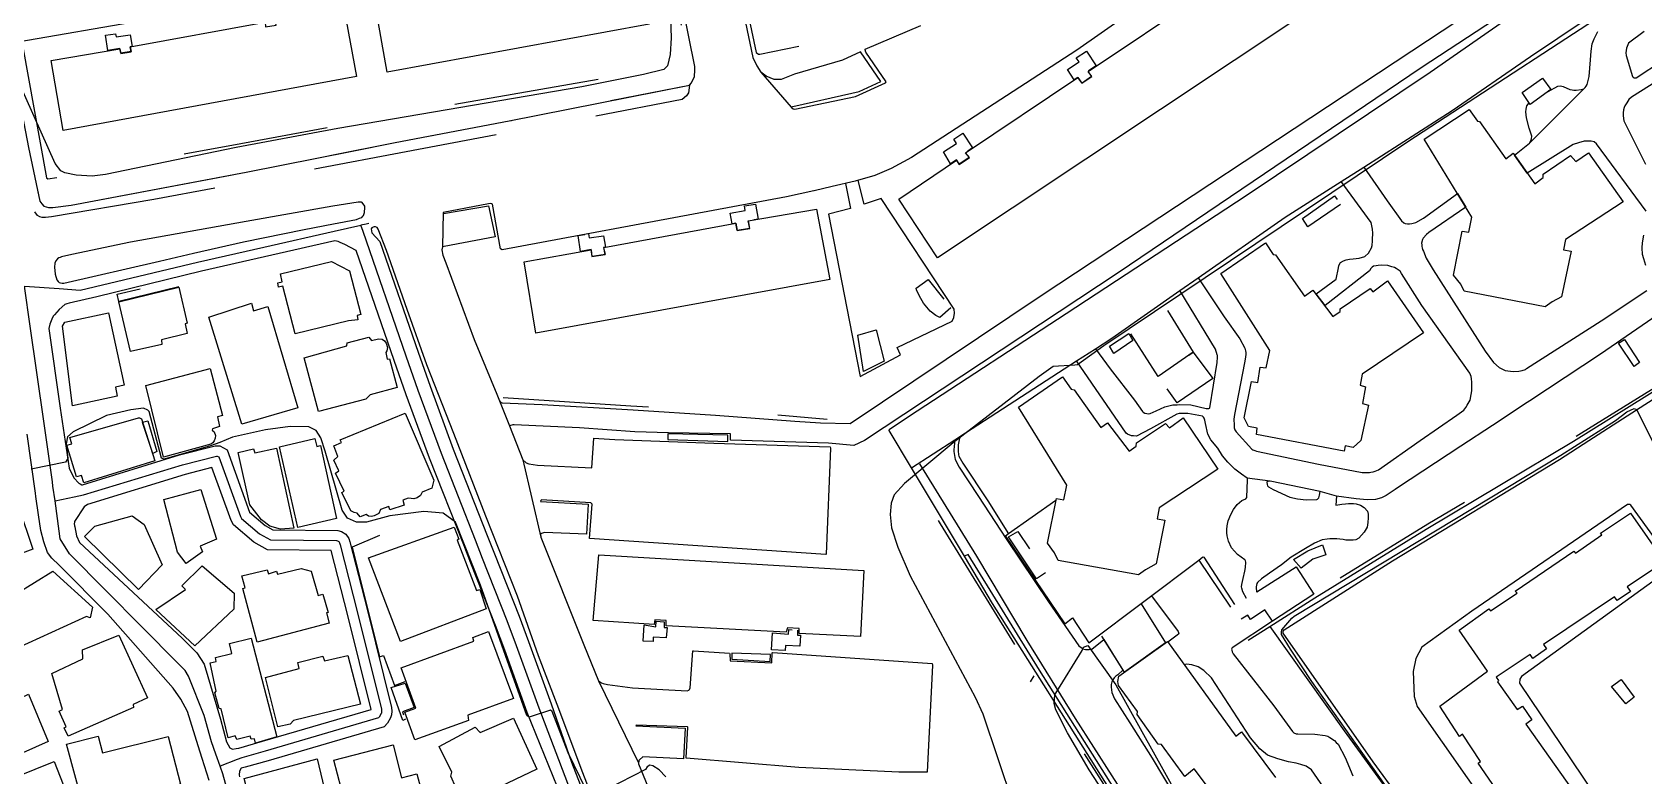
# Model space of a CAD drawing. Header units: millimetres. Extents: x 198785 to 203305, y 542885 to 545889.
# Drawn here: x 201255.7 to 201573.7, y 544065 to 544211.6 of the extents above; entities that cross this region are included whole.
import ezdxf

# ---------------------------------------------------------------- set-up
doc = ezdxf.new("R2010")
doc.units = ezdxf.units.MM
for name, pattern in [('FENCE_25K', [54.3, 28.7, -9.2, -16.4]), ('HIDDEN_BULD_25K', [28.8, 18.4, -10.4]), ('HIDDEN_IN_25K', [56.5, 36.5, -20])]:
    doc.linetypes.add(name, pattern=pattern)
for name, color, linetype in [('A0013114', 253, 'Continuous'), ('A0013117', 253, 'Continuous'), ('A0013118', 253, 'Continuous'), ('A0023217', 253, 'Continuous'), ('A0033324', 253, 'Continuous'), ('B0014111', 253, 'Continuous'), ('B0014113', 253, 'Continuous'), ('B0014115', 253, 'Continuous'), ('B0014116', 253, 'Continuous'), ('B0024120', 253, 'Continuous'), ('C0076117', 253, 'Continuous'), ('F0017111', 253, 'Continuous'), ('F0047224', 253, 'Continuous')]:
    doc.layers.add(name, color=color, linetype=linetype)

msp = doc.modelspace()

# ---------------------------------------------------------------- linework, layer by layer
at = {"layer": 'A0013114'}
msp.add_lwpolyline([(201260.22, 544166.08), (201260.11, 544165.31), (201260.28, 544163.9), (201260.62, 544162.82), (201260.87, 544162.51), (201261.07, 544162.3), (201261.34, 544162.2)], dxfattribs=at)
at = {"layer": 'A0013117'}
for points in [[(201261.34, 544162.2), (201261.68, 544162.12), (201261.96, 544162.12), (201280.86, 544166.47), (201287.57, 544168.08), (201297.46, 544170.29), (201309.4, 544172.73), (201315.21, 544173.84), (201319.74, 544174.71), (201320.35, 544174.94), (201320.76, 544175.11)], [(201323.02, 544173.19), (201322.78, 544173.06), (201322.65, 544172.88), (201322.74, 544172.05), (201324.36, 544170.36), (201331.9, 544148.55), (201334.24, 544141.83), (201338.82, 544129.45), (201345.53, 544112.39), (201346.93, 544108.8), (201351.81, 544096.49), (201353.66, 544091.5), (201358.14, 544079.2), (201362.14, 544067.71), (201369.47, 544048.95), (201369.68, 544048.44)], [(201315.46, 544170.48), (201289.17, 544164.54), (201268.49, 544159.43), (201263.01, 544158.21), (201262.55, 544158.07), (201262.2, 544157.94), (201261.09, 544156.98), (201260.11, 544155.89), (201259.87, 544155.65), (201259.61, 544155.04), (201259.24, 544154.06), (201259.02, 544153.23), (201261.25, 544137.51), (201263.03, 544125.7), (201263.95, 544123.76), (201264.92, 544122.72), (201265.18, 544122.58), (201265.55, 544122.42), (201265.69, 544122.4), (201284.83, 544128.28), (201291.85, 544130.07), (201292.77, 544130.07), (201294.19, 544129.28), (201298.64, 544117.02), (201301.73, 544114.38), (201303.25, 544113.55), (201316.05, 544113.41), (201316.77, 544113.2), (201317.62, 544112.67), (201318.21, 544111.84), (201318.43, 544111.14), (201321.89, 544097.64), (201326.63, 544078.46), (201326.68, 544077.78), (201326.63, 544077.03), (201326.46, 544076.48), (201325.84, 544075.39), (201325.18, 544074.68), (201302.28, 544067.98), (201297.76, 544066.7), (201296.94, 544066.51), (201296.64, 544065.92), (201296.6, 544065.22), (201296.64, 544064.85)], [(201359.4, 544062.76), (201353.42, 544077.53), (201348.97, 544089.78), (201347.14, 544094.69), (201342.28, 544106.97), (201340.88, 544110.56), (201334.14, 544127.67), (201329.54, 544140.14), (201327.18, 544146.91), (201319.68, 544168.59), (201317.46, 544169.75), (201316.52, 544170.18), (201316.11, 544170.34), (201315.79, 544170.45), (201315.46, 544170.48)], [(201290.63, 544064.09), (201289.26, 544068.43), (201288.48, 544070.91), (201286.38, 544077.67), (201285.08, 544080.12), (201283.58, 544082.33), (201270.66, 544096.91), (201261.09, 544106.54), (201259.61, 544107.92), (201258.73, 544109.03), (201258.04, 544111.17), (201257.44, 544113.39), (201256.99, 544116.45), (201256.45, 544120.1), (201256.36, 544120.74), (201254.74, 544132.38)], [(201291.21, 544125.78), (201285.91, 544124.43), (201266.64, 544118.51), (201265.99, 544118.04), (201264.11, 544115.13), (201264.07, 544114.93), (201264.05, 544114.76), (201264.07, 544114.34), (201264.15, 544114.08), (201264.48, 544112.33), (201265.05, 544111.03), (201285.32, 544092.13), (201288.25, 544089.25), (201289.64, 544087.06), (201292.92, 544076.18), (201294.07, 544071.72), (201294.75, 544070.51), (201295.23, 544070.27), (201295.97, 544070.4), (201296.49, 544070.5), (201301.18, 544071.83), (201322.6, 544078.09), (201318.01, 544096.66), (201314.74, 544109.42), (201302.2, 544109.56), (201299.44, 544111.07), (201295.43, 544114.5), (201294.98, 544115.38), (201291.21, 544125.78)]]:
    msp.add_lwpolyline(points, dxfattribs=at)
at = {"layer": 'A0013118'}
for points in [[(201347.96, 544138.93), (201348.13, 544138.69), (201348.46, 544138.56), (201356.34, 544138.23), (201374.33, 544137.16), (201390.59, 544136.11), (201406.2, 544134.97), (201411.27, 544134.61), (201417.12, 544134.48), (201455.04, 544159.83), (201527.98, 544207.97), (201594.62, 544251.9)], [(201596.84, 544248.49), (201529.79, 544204.59), (201470.05, 544164.18), (201419.98, 544131.13), (201417.85, 544130.12), (201412.84, 544130.6), (201393.51, 544131.19), (201393.53, 544132.42), (201381.29, 544132.64), (201374.66, 544132.82), (201363.75, 544133.6), (201350.82, 544134.24), (201350.55, 544134.24), (201349.95, 544134.01)], [(201377.08, 544240.33), (201367.74, 544238.85), (201367.57, 544238.81), (201369.12, 544229.76), (201368.96, 544229.44), (201301.68, 544218.11), (201252.89, 544209.65), (201252.43, 544209.51), (201251.67, 544209.05), (201251.39, 544208.64), (201251.44, 544207.37)], [(201245.69, 544225.24), (201251.44, 544207.37), (201255.02, 544188.9), (201257.22, 544178.33), (201257.63, 544177.76), (201258, 544177.36), (201258.95, 544177.09), (201259.83, 544177.07), (201263.4, 544177.55), (201297.98, 544184.02), (201318.87, 544188.17), (201327.38, 544189.87), (201333.93, 544191.12), (201349.88, 544194.16), (201385.44, 544201.21), (201385.86, 544201.67), (201386.46, 544202.87), (201386.52, 544204.17), (201386.48, 544204.88), (201380.63, 544233.82)], [(201393.07, 544229.9), (201397.95, 544206.62), (201398.71, 544205.02), (201399.52, 544203.73), (201405.48, 544196.88), (201405.66, 544196.74), (201405.91, 544196.53), (201406.26, 544196.48), (201418.19, 544198.98), (201424.12, 544201.64), (201424.28, 544201.84), (201420.24, 544207.7), (201420.11, 544208.12), (201420.11, 544208.3), (201431.09, 544212.92)], [(201487.83, 544226.27), (201461.87, 544208.1), (201429.24, 544186.93), (201425.24, 544184.74), (201422.01, 544183.4), (201418.11, 544182.25), (201413.61, 544181.18), (201410.04, 544180.36), (201409.99, 544180.35), (201404.58, 544179.19), (201390.11, 544176.49), (201348.45, 544168.74), (201348.16, 544168.93), (201346.55, 544177.72), (201346.42, 544177.79), (201346.11, 544177.83), (201345.79, 544177.81), (201336.8, 544176.09), (201336.67, 544169.34), (201336.58, 544168.71), (201336.77, 544167.64), (201337.34, 544166.14), (201342.92, 544151.02), (201347.4, 544140.26), (201347.96, 544138.93), (201349.95, 544134.01), (201352.54, 544127.35), (201356.1, 544112.06), (201364.57, 544090.82), (201367.48, 544083.77), (201375.39, 544067.58), (201375.41, 544067.37), (201382.72, 544049.48)], [(201574.19, 544176.32), (201564.44, 544189.59), (201563.93, 544190), (201563.35, 544190.13), (201561.97, 544190.13), (201560.86, 544189.82), (201559.79, 544189.52), (201550.72, 544183.86), (201548.23, 544187.38), (201551.19, 544189.78), (201561.89, 544200.47), (201562.21, 544200.71), (201562.39, 544200.98), (201562.61, 544201.33), (201562.97, 544202.9), (201563.24, 544206.15), (201563.39, 544207.89), (201563.54, 544209.35), (201563.93, 544210.32), (201564.7, 544211.76)], [(201573.84, 544211.8), (201570.74, 544209.46), (201570.44, 544208.83), (201570.31, 544208.5), (201570.18, 544207.57), (201570.26, 544207.04), (201571.53, 544202.92), (201571.66, 544202.77), (201571.86, 544202.63), (201572.03, 544202.61), (201572.27, 544202.64), (201577.44, 544206.04)], [(201405.48, 544196.88), (201405.83, 544196.96), (201417.47, 544199.58), (201418.91, 544199.96), (201423.23, 544201.93), (201419.21, 544207.75), (201415.61, 544206.13), (201406.18, 544203.37), (201403.56, 544202.3), (201402.15, 544202.32), (201400.58, 544202.97), (201399.52, 544203.73)], [(201578.95, 544203.63), (201571.35, 544198.81), (201570.81, 544198.36), (201570.39, 544197.73), (201570, 544197.09), (201569.87, 544196.76), (201569.76, 544196.35), (201569.68, 544195.74), (201569.7, 544195.17), (201569.8, 544194.15), (201569.92, 544193.9), (201574.08, 544185.59)], [(201554.86, 544199.94), (201556.8, 544201.02), (201557.3, 544201.04), (201557.87, 544200.93), (201559.13, 544200.3), (201559.62, 544200.26), (201559.97, 544200.23), (201560.44, 544200.23), (201561.38, 544200.32), (201561.89, 544200.47)], [(201551.19, 544189.78), (201551.43, 544190.2), (201551.59, 544190.59), (201551.63, 544191.16), (201551.11, 544192.71), (201550.58, 544194.76), (201550.49, 544195.94), (201550.54, 544196.46), (201550.67, 544197.11), (201551.13, 544197.69)], [(201543.88, 544134.1), (201537.66, 544130), (201527.63, 544123.46), (201526.13, 544122.44), (201524.71, 544121.49), (201522.92, 544120.31), (201521.99, 544119.81), (201520.78, 544119.47), (201519.14, 544119.44), (201517, 544119.6), (201513.13, 544120.17), (201509.88, 544121.08), (201500.05, 544123.13), (201495.47, 544123.71), (201494.39, 544124.49), (201493.06, 544125.47), (201491.68, 544126.87), (201490.61, 544128.11), (201489.67, 544129.6), (201488.34, 544131.26), (201487.75, 544132.36), (201487.26, 544134.47), (201487.13, 544135.15), (201486.99, 544135.55), (201486.89, 544135.72), (201486.67, 544135.95), (201483.8, 544136.48), (201482.53, 544136.48), (201482.05, 544136.45), (201481.62, 544136.34), (201476.44, 544133.46), (201473.63, 544132.01), (201473.05, 544132.02), (201472.67, 544132.04), (201471.9, 544132.38), (201471.62, 544132.6), (201461.84, 544146.83), (201465.56, 544149.23), (201468.48, 544145.25), (201473.26, 544139.11), (201474.84, 544136.87), (201474.97, 544136.7), (201475.28, 544136.5), (201476.07, 544136.39), (201476.36, 544136.45), (201477.5, 544137), (201479.21, 544137.74), (201480.85, 544138.17), (201481.68, 544138.18), (201482.15, 544138.2), (201484.37, 544138.15), (201487.41, 544137.46), (201487.9, 544137.46), (201488.07, 544137.5), (201488.15, 544137.58), (201489.59, 544146.54), (201489.64, 544147.57), (201489.61, 544147.9), (201489.59, 544148), (201489.24, 544149.17), (201482.23, 544160.71), (201485.8, 544163.2), (201490.97, 544155.54), (201494.04, 544151.16), (201495.02, 544149.35), (201495.15, 544148.78), (201495.22, 544148.45), (201495.22, 544148.12), (201495.16, 544147.56), (201494.98, 544146.47), (201493.01, 544136.23), (201492.84, 544135.36), (201492.89, 544134.16), (201492.95, 544133.63), (201493.08, 544133.26), (201493.21, 544133.05), (201493.3, 544132.85), (201496.44, 544129.45), (201496.62, 544129.29), (201497.03, 544129.14), (201497.32, 544129.01), (201509.54, 544126.44), (201518.16, 544124.82), (201519.16, 544124.82), (201519.6, 544124.82), (201519.86, 544124.89), (201520.34, 544124.97), (201520.75, 544125.08), (201521.4, 544125.37), (201529.63, 544131.13), (201536.85, 544136.15), (201538.21, 544137.11), (201538.62, 544137.61), (201538.91, 544138.07), (201539.49, 544139.07), (201539.71, 544140.23), (201539.82, 544140.92), (201539.84, 544141.47), (201539.82, 544142.62), (201539.74, 544143.3), (201539.69, 544143.76), (201539.41, 544144.39), (201529.94, 544157.77), (201525.97, 544164.05), (201525.68, 544164.54), (201524.9, 544165.04), (201524.57, 544165.23), (201524.03, 544165.39), (201523.24, 544165.62), (201521.97, 544165.67), (201521.34, 544165.65), (201520.92, 544165.6), (201520.4, 544165.47), (201520.12, 544165.3), (201519.92, 544165.01), (201519.62, 544164.56), (201510.89, 544157.72), (201509.13, 544160.03), (201513.03, 544162.96), (201513.48, 544165.17), (201513.59, 544165.65), (201513.88, 544166.24), (201514.49, 544166.56), (201515.03, 544166.72), (201515.69, 544166.89), (201516.43, 544166.98), (201517.61, 544167.11), (201518.7, 544167.42), (201519.42, 544168.09), (201519.99, 544169.14), (201520.14, 544169.57), (201520.18, 544169.92), (201520.2, 544170.17), (201520.21, 544170.73), (201520.29, 544172.02), (201520.23, 544172.81), (201519.94, 544174.13), (201514.05, 544182.17), (201518.54, 544185.03), (201523.09, 544178.39), (201525.95, 544174.42), (201526.4, 544174.05), (201526.69, 544173.92), (201527.14, 544173.83), (201527.51, 544173.83), (201528, 544173.89), (201528.76, 544174.13), (201530.31, 544174.97), (201536.97, 544179.83), (201538.63, 544177.11), (201531.34, 544172.15), (201530.86, 544171.73), (201530.22, 544171.01), (201530.09, 544170.75), (201529.92, 544170.01), (201529.96, 544169.68), (201529.98, 544169.4), (201530.03, 544169.1), (201530.11, 544168.81), (201530.26, 544168.48), (201530.81, 544167.06), (201532.19, 544164.78), (201542.46, 544148.74), (201544.08, 544146.53), (201545.21, 544145.51), (201546.39, 544144.94), (201547.99, 544144.74), (201549.07, 544144.78), (201549.73, 544144.9), (201550.43, 544145.14), (201550.62, 544145.31), (201565.33, 544154.74), (201574.32, 544160.71)], [(201416.2, 544181.79), (201417.2, 544176.88), (201412.84, 544175.76), (201419.13, 544143.78), (201427.09, 544148.01), (201426.44, 544149.48), (201437.25, 544154.64), (201437.6, 544155.41), (201437.72, 544156.25), (201437.64, 544157.02), (201423.28, 544178.87), (201419.9, 544177.75), (201418.71, 544182.42)], [(201320.76, 544175.11), (201320.99, 544175.33), (201321.13, 544175.52), (201321.34, 544176.05), (201321.4, 544177.05), (201321.37, 544177.35), (201320.88, 544178.06), (201320.7, 544178.1), (201320.48, 544178.12), (201320.07, 544178.12), (201315.06, 544177.34), (201297.96, 544174.28), (201275.12, 544170.22), (201263.55, 544167.77), (201261.55, 544167.32), (201261.24, 544167.19), (201260.99, 544167.12), (201260.75, 544166.97), (201260.39, 544166.56), (201260.22, 544166.08)], [(201336.8, 544176.09), (201336.93, 544175.88), (201345.8, 544177.37), (201347.12, 544171.29), (201337.06, 544169.41), (201336.67, 544169.34)], [(201367.99, 544056.25), (201364.42, 544065.59), (201359.35, 544079.08), (201355.64, 544088.66), (201351.5, 544100.44), (201345.26, 544116.22), (201338.97, 544132.49), (201333.61, 544146.05), (201329.7, 544156.98), (201325.64, 544168.56), (201324.03, 544172.77), (201323.78, 544173.1), (201323.5, 544173.23), (201323.22, 544173.23), (201323.02, 544173.19)], [(201574.17, 544165.63), (201573.73, 544166.96), (201573.51, 544167.78), (201573.41, 544169.1), (201573.47, 544170.08), (201573.76, 544171.61)], [(201578.48, 544157.29), (201565.2, 544148.16), (201551.25, 544138.96), (201550.72, 544138.61), (201543.88, 544134.1)], [(201535.95, 544046.46), (201520.32, 544067.79), (201502.58, 544093.12), (201502.58, 544093.53), (201502.78, 544093.8), (201524.17, 544107.39), (201557.09, 544127.38), (201562.93, 544131.13), (201570.5, 544135.98), (201596.11, 544152.41)], [(201352.54, 544127.35), (201353.24, 544126.76), (201353.76, 544126.51), (201355.44, 544126.3), (201366.2, 544125.77), (201366.56, 544131.62), (201367.55, 544131.51), (201370.71, 544131.35), (201390.22, 544130.62), (201413.19, 544129.85), (201413.28, 544129.59), (201412.43, 544108.75), (201412.32, 544108.67), (201365.69, 544111.84), (201366.21, 544118.57), (201365.98, 544118.82), (201356.25, 544119.41), (201356.12, 544119.32), (201356.01, 544119.11), (201365.47, 544118.59), (201365.12, 544112.68), (201356.81, 544113.01), (201356.02, 544112.74), (201356.1, 544112.06)], [(201437.79, 544131.27), (201437.73, 544130.58), (201437.59, 544129.26), (201437.59, 544128.94), (201437.73, 544128.15), (201437.87, 544127.37), (201438.65, 544125.89), (201442.35, 544120.26), (201448.04, 544111.56), (201456.26, 544099.33), (201462.26, 544090.63), (201462.7, 544090.33), (201463.02, 544090.08), (201463.6, 544089.92), (201463.99, 544089.92), (201464.33, 544089.92), (201464.82, 544089.99), (201467.19, 544091.88), (201470.97, 544085.88), (201469.96, 544084.96), (201469.55, 544084.64), (201469.23, 544084.31), (201469, 544083.92), (201468.79, 544083.53), (201468.67, 544083.04), (201468.67, 544082.51), (201468.7, 544081.96), (201468.79, 544081.45), (201469.3, 544080.23), (201472.36, 544075.5), (201476.75, 544068.48), (201481.41, 544060.66)], [(201525.12, 543979.72), (201525.28, 543980.16), (201525.3, 543980.31), (201525.3, 543980.53), (201525.3, 543980.83), (201525.28, 543980.99), (201525.27, 543981.16), (201524.47, 543982.33), (201516.02, 543993.19), (201516.11, 543993.65), (201517.27, 543995.15), (201517.22, 543995.5), (201511.79, 544003.4), (201507.44, 544009.71), (201494.33, 544028.73), (201487.78, 544037.38), (201482.63, 544043.56), (201472.48, 544059.35), (201461.61, 544076.33), (201452.06, 544091.7), (201442.16, 544108.36), (201430.88, 544126.51)], [(201495.38, 544099.95), (201494.61, 544101.31), (201494.42, 544102.03), (201494.36, 544102.27), (201494.42, 544102.74), (201494.69, 544103.92), (201495.03, 544105.38), (201495.18, 544106.08), (201495.21, 544107.17), (201495.16, 544107.42), (201495.07, 544107.57), (201495, 544107.6), (201493.55, 544108.65), (201492.41, 544109.98), (201491.79, 544111.26), (201491.53, 544112.32), (201491.5, 544112.96), (201491.48, 544113.59), (201491.57, 544114.32), (201491.73, 544115.32), (201492.25, 544116.56), (201492.8, 544117.52), (201493.54, 544118.53), (201494.44, 544119.31), (201495.22, 544119.66), (201495.43, 544119.9), (201495.57, 544123.4), (201495.54, 544123.58), (201495.47, 544123.71)], [(201513.13, 544120.17), (201512.96, 544118.38), (201514.17, 544118.6), (201514.88, 544118.66), (201515.5, 544118.73), (201515.92, 544118.73), (201516.47, 544118.7), (201517, 544118.63), (201517.86, 544118.41), (201518.6, 544117.94), (201519.22, 544117.23), (201519.39, 544116.58), (201519.39, 544116.34), (201519.39, 544115.88), (201519.32, 544114.94), (201519.16, 544114.07), (201518.57, 544113.03), (201517.53, 544111.88), (201516.93, 544111.53), (201516.4, 544111.47), (201515.42, 544111.45), (201514.95, 544111.5), (201514.42, 544111.6), (201513.78, 544111.69), (201513.18, 544111.73), (201512.38, 544111.75), (201511.83, 544111.73), (201511.24, 544111.66), (201510.27, 544111.54), (201508.78, 544110.88), (201506.97, 544109.84), (201504.17, 544108.11), (201502.25, 544106.65), (201499.9, 544104.98), (201498.34, 544103.86), (201497.54, 544103.14), (201497.38, 544102.93), (201497.23, 544102.27), (201497.24, 544102), (201497.35, 544101.41), (201497.41, 544101.26)], [(201500.05, 544123.13), (201499.89, 544123.13), (201499.61, 544123.1), (201499.38, 544122.9), (201499.4, 544122.45), (201499.5, 544122.19), (201499.71, 544121.97), (201500.6, 544121.46), (201503.93, 544119.99), (201505.41, 544119.6), (201507.12, 544119.44), (201509.23, 544119.49), (201509.38, 544119.54), (201509.51, 544119.69), (201509.6, 544119.84), (201509.72, 544120.08), (201509.78, 544120.34), (201509.88, 544121.08)], [(201579.14, 544107.43), (201571.22, 544118.41), (201570.97, 544118.52), (201570.54, 544118.52), (201539.82, 544097.48), (201529.97, 544090.4), (201528.8, 544088.12), (201528.22, 544085.6), (201528.43, 544080.66), (201529.05, 544078.72), (201554.15, 544042.89)], [(201485.93, 544107.56), (201492.23, 544098.3)], [(201579.33, 544106.12), (201549.59, 544084.61), (201549.29, 544084.08), (201549.24, 544083.27), (201569.89, 544052.65), (201570.03, 544051.59), (201569.8, 544050.81), (201556.16, 544042.36)], [(201476.64, 544100.51), (201481.9, 544093.5), (201481.97, 544093.08), (201481.94, 544092.92), (201479.83, 544091.39)], [(201500.46, 544095.52), (201492.54, 544090.27), (201492.42, 544090.01)], [(201367.48, 544083.77), (201368.05, 544083.37), (201368.43, 544083.23), (201369.27, 544083.03), (201374.19, 544082.34), (201385, 544081.81), (201385.34, 544081.93), (201385.42, 544082.03), (201385.56, 544082.36), (201386.11, 544089.65), (201386.23, 544089.68), (201393.32, 544089.18), (201393.39, 544089.07), (201393.48, 544087.71), (201401.72, 544087.28), (201401.77, 544089.26), (201401.89, 544089.32), (201433.32, 544087.17), (201433.42, 544086.87), (201432.32, 544065.71), (201426.74, 544065.75), (201407, 544066.68), (201384.8, 544068.5), (201384.78, 544068.56), (201385.13, 544074.6), (201385.03, 544074.69), (201374.9, 544074.98), (201374.84, 544074.86), (201384.59, 544074.42), (201384.23, 544068.37), (201376.24, 544068.79), (201375.58, 544068.18), (201375.52, 544068.08), (201375.46, 544067.96), (201375.42, 544067.83), (201375.39, 544067.58)], [(201492.42, 544090.01), (201492.44, 544089.8), (201492.54, 544089.44), (201492.7, 544089.04), (201500.73, 544078.8), (201504.44, 544073.77), (201504.7, 544073.51), (201505.13, 544073.28), (201505.5, 544073.28), (201508.83, 544073.21), (201510.86, 544072.94), (201511.39, 544072.82), (201511.8, 544072.57), (201512.73, 544071.97), (201513.07, 544071.62), (201513.44, 544071.25), (201514.8, 544068.65), (201516.37, 544065)], [(201485.84, 544086.48), (201484.55, 544086.92), (201483.51, 544087.01), (201483.05, 544086.93)], [(201534.9, 544027.62), (201508.18, 544066.18), (201507.12, 544066.94), (201506.1, 544067.28), (201505.16, 544067.49), (201503.61, 544067.81), (201501.51, 544068.35), (201499.5, 544069.11), (201497.98, 544070.35), (201496.14, 544072.5), (201488.43, 544084.34), (201486.93, 544085.79), (201485.84, 544086.48)]]:
    msp.add_lwpolyline(points, dxfattribs=at)
at = {"layer": 'A0023217'}
for points in [[(201260.24, 544119.26), (201259.84, 544122.13), (201259.73, 544122.99), (201258, 544134.95), (201255.35, 544153.64), (201254.22, 544161.59), (201261.07, 544161.08), (201265.22, 544160.78), (201288.37, 544166.31), (201301.45, 544169.26), (201315.31, 544172.39), (201320.6, 544173.59)], [(201303.34, 544027.87), (201309.61, 544029.27), (201311.11, 544029.61), (201328.85, 544034.44), (201340.55, 544037.6), (201360.69, 544043.41), (201365.74, 544044.87), (201368.16, 544045.57), (201367.4, 544047.6), (201361.42, 544063.5), (201355.78, 544078.36), (201351.32, 544090.64), (201349.47, 544095.59), (201344.61, 544107.88), (201343.2, 544111.47), (201336.48, 544128.56), (201331.89, 544140.98), (201329.54, 544147.73), (201321.03, 544172.34), (201320.6, 544173.59)], [(201322.14, 544173.93), (201321.61, 544173.81), (201320.6, 544173.59)], [(201260.24, 544119.26), (201264.02, 544120.02), (201265.88, 544120.4), (201285.37, 544126.36), (201292.1, 544128.07), (201292.25, 544128.07), (201292.56, 544127.89), (201296.82, 544116.18), (201297.03, 544115.77), (201300.59, 544112.73), (201302.73, 544111.56), (201315.76, 544111.41), (201315.95, 544111.35), (201316.22, 544111.19), (201316.4, 544110.94), (201316.51, 544110.59), (201319.95, 544097.15), (201324.65, 544078.15), (201324.67, 544077.78), (201324.65, 544077.4), (201324.61, 544077.28), (201324.21, 544076.58), (201324.09, 544076.45), (201301.73, 544069.9), (201297.12, 544068.6), (201296.16, 544068.23), (201292.8, 544066.92)], [(201292.8, 544066.92), (201291.99, 544069.27), (201291.15, 544071.74), (201289.65, 544076.93), (201286.61, 544084.69), (201285.92, 544085.79), (201284.45, 544087.23), (201263.07, 544108.78), (201261.26, 544111.75), (201260.71, 544115.76), (201260.24, 544119.26)], [(201303.34, 544027.87), (201302.5, 544031.02), (201300.67, 544037.9), (201300.06, 544040.95), (201299.68, 544042.19), (201298.26, 544047.91), (201293.4, 544065.15), (201293.39, 544065.19), (201292.8, 544066.92)]]:
    msp.add_lwpolyline(points, dxfattribs=at)
at = {"layer": 'A0033324', "linetype": 'HIDDEN_IN_25K', "flags": 128}
msp.add_lwpolyline([(201258.95, 544177.09), (201259.83, 544177.07), (201263.4, 544177.55), (201297.98, 544184.02), (201327.38, 544189.87), (201349.88, 544194.16), (201385.44, 544201.21), (201385.23, 544199.7), (201384.82, 544199.1), (201383.99, 544198.33), (201329.55, 544188.02), (201279.71, 544178.63), (201259.56, 544175.25), (201258.37, 544175.1), (201257.7, 544175.11), (201257.25, 544175.21), (201256.77, 544175.51), (201256.06, 544176.54), (201254.99, 544178.71), (201248.5, 544213.04), (201248.47, 544213.77), (201248.97, 544214.81), (201249.39, 544215.22), (201250.03, 544215.43), (201251.39, 544208.64), (201251.44, 544207.37), (201255.02, 544188.9), (201257.22, 544178.33), (201257.63, 544177.76), (201258, 544177.36), (201258.95, 544177.09)], dxfattribs=at)
at = {"layer": 'B0014111'}
for points in [[(201318.35, 544164.56), (201320.6, 544156), (201319.89, 544155.8), (201319.99, 544154.95), (201318.18, 544154.72), (201307.63, 544152.17), (201305.21, 544161.58), (201304.36, 544161.39), (201304.19, 544162.2), (201305.05, 544162.43), (201304.75, 544163.99), (201314.8, 544166.43), (201318.35, 544164.56)], [(201281.33, 544150.07), (201275.12, 544148.68), (201272.83, 544158.5), (201284.66, 544161.37), (201286.34, 544154.26), (201285.93, 544154.13), (201286.3, 544152.23), (201281.26, 544150.96), (201281.33, 544150.07)], [(201272.5, 544139.87), (201263.69, 544137.99), (201261.69, 544153.65), (201262.19, 544154.45), (201270.76, 544156.27), (201273.88, 544142.07), (201272.2, 544141.64), (201272.5, 544139.87)], [(201298.99, 544158.24), (201299.43, 544156.69), (201302.21, 544157.53), (201308.13, 544137.55), (201297.1, 544134.34), (201290.59, 544155.45), (201298.99, 544158.24)], [(201423.83, 544146.8), (201419.77, 544144.72), (201418.67, 544151.89), (201422.3, 544152.95), (201423.83, 544146.8)], [(201290.98, 544130.41), (201281.66, 544127.84), (201278.15, 544141.98), (201290.84, 544145.3), (201293.32, 544136.09), (201292.31, 544135.77), (201292.72, 544133.91), (201291.3, 544133.44), (201291.23, 544133.19), (201291.66, 544132.82), (201291.88, 544132.13), (201291.81, 544131.57), (201291.62, 544131.05), (201291.4, 544130.68), (201290.98, 544130.41)], [(201279.96, 544127.14), (201265.93, 544122.79), (201265.44, 544124.25), (201264.49, 544123.98), (201262.56, 544130.18), (201263.53, 544130.48), (201263.13, 544131.74), (201276.69, 544135.57), (201276.94, 544135.57), (201277.28, 544135.39), (201279.96, 544127.14)], [(201250.78, 544105.6), (201233.35, 544100.16), (201229.82, 544111.62), (201231.23, 544111.97), (201230.37, 544114.59), (201235.12, 544116.13), (201237.24, 544116.82), (201247.68, 544120.21), (201251.58, 544121.47), (201253.02, 544118.13), (201255.85, 544109.68), (201250.1, 544107.56), (201250.78, 544105.6)], [(201281.41, 544106.6), (201276.73, 544101.77), (201266.07, 544112.22), (201268.11, 544114.24), (201275.48, 544116.3), (201277.81, 544114.59), (201281.41, 544106.6)], [(201339.62, 544111.45), (201343.42, 544101.56), (201344.09, 544101.77), (201345.35, 544097.94), (201328.42, 544091.49), (201322.08, 544108), (201339.01, 544114.07), (201339.92, 544111.67), (201339.62, 544111.45)], [(201267.61, 544098.29), (201267.18, 544096.17), (201266.44, 544096.43), (201252.66, 544090.11), (201248.92, 544098.68), (201259.78, 544105.39), (201267.61, 544098.29)], [(201295.54, 544097.86), (201287.85, 544090.68), (201280.13, 544097.83), (201285.97, 544101.77), (201285.27, 544102.47), (201289.25, 544106.43), (201295.6, 544101.05), (201295.54, 544097.86)], [(201310.78, 544105.39), (201312.17, 544100.6), (201313.09, 544100.83), (201314.16, 544097.24), (201313.81, 544097.14), (201314.32, 544095.15), (201300.11, 544091.35), (201297.31, 544101.94), (201297.73, 544102.1), (201297.09, 544104.44), (201302.09, 544105.66), (201302.34, 544104.86), (201303.97, 544105.34), (201304.16, 544104.8), (201308.81, 544105.9), (201310.78, 544105.39)], [(201275.7, 544078.51), (201262.86, 544072.84), (201262.06, 544074.5), (201262.44, 544074.65), (201261.06, 544077.77), (201261.74, 544078.07), (201259.58, 544085.2), (201265.75, 544088.11), (201265.66, 544089.84), (201272.81, 544092.74), (201278.48, 544080.4), (201275.69, 544079.11), (201275.7, 544078.51)], [(201341.83, 544075.91), (201331.22, 544072.11), (201329.25, 544077.6), (201331.41, 544078.34), (201328.54, 544086.32), (201342.89, 544091.58), (201342.68, 544092.3), (201345.77, 544093.48), (201350.73, 544080.25), (201341.73, 544076.96), (201341.83, 544075.91)], [(201318.03, 544088.76), (201320.55, 544079.17), (201307.29, 544075.9), (201306.61, 544075.19), (201304.21, 544074.68), (201301.78, 544084.41), (201308.44, 544086.18), (201308.17, 544087.39), (201313.12, 544088.58), (201313.4, 544087.66), (201318.03, 544088.76)], [(201252.8, 544081.41), (201253.34, 544080.31), (201255.01, 544081.09), (201258.88, 544071.79), (201246.94, 544066.45), (201246.29, 544066.26), (201245.75, 544066.4), (201245.29, 544066.96), (201241.81, 544075.32), (201242.38, 544075.67), (201241.39, 544078.01), (201242.56, 544078.53), (201243.18, 544077.05), (201252.8, 544081.41)], [(201268.77, 544072.85), (201269.61, 544069.53), (201282.59, 544072.77), (201285.02, 544063.37), (201266.01, 544058.43), (201262.53, 544071.27), (201268.77, 544072.85)], [(201264.09, 544057.57), (201257.37, 544054.5), (201256.97, 544055.39), (201252.02, 544053.32), (201248.14, 544061.99), (201248.05, 544062.37), (201248.07, 544062.73), (201248.23, 544063.06), (201248.73, 544063.3), (201260.05, 544067.86), (201264.09, 544057.57)], [(201314.42, 544058.19), (201300.19, 544054.45), (201297.56, 544064.51), (201311.99, 544068.35), (201314.42, 544058.19)]]:
    msp.add_lwpolyline(points, dxfattribs=at)
at = {"layer": 'B0014113'}
for points in [[(201322.19, 544151.5), (201322.71, 544150.84), (201324.07, 544151.2), (201324.8, 544151.08), (201325.27, 544150.8), (201325.61, 544150.3), (201325.82, 544149.48), (201325.73, 544148.82), (201325.54, 544148.45), (201325.79, 544147.16), (201326.24, 544147.22), (201327.73, 544141.55), (201322.42, 544140.15), (201321.6, 544139.26), (201312.24, 544136.86), (201309.39, 544147.45), (201317.81, 544149.82), (201317.87, 544150.38), (201322.19, 544151.5)], [(201331.73, 544119.84), (201331.02, 544119.66), (201330.54, 544119.68), (201329.91, 544119.76), (201328.87, 544119.38), (201329.15, 544118.38), (201326.34, 544117.47), (201326.12, 544118.11), (201324.49, 544117.52), (201324.14, 544116.76), (201323.23, 544116.3), (201322.71, 544116.17), (201322.13, 544116.22), (201321.63, 544116.51), (201320.43, 544116.07), (201319.89, 544116.8), (201319.25, 544116.92), (201318.64, 544117.24), (201316.85, 544120.88), (201317.27, 544121.15), (201315.61, 544124.7), (201316.23, 544125.17), (201315.28, 544127.27), (201316.04, 544127.97), (201315.29, 544130.09), (201316.74, 544130.71), (201316.54, 544131.24), (201329.36, 544136.54), (201334.99, 544123.34), (201334.57, 544121.74), (201332.72, 544120.97), (201332.33, 544120.32), (201331.73, 544119.84)], [(201311.53, 544131.5), (201311.92, 544129.97), (201312.63, 544130.15), (201315.81, 544115.77), (201308.15, 544114.01), (201304.55, 544129.91), (201311.53, 544131.5)], [(201303.94, 544129.65), (201307.38, 544113.83), (201304.73, 544113.64), (201302.63, 544114.23), (201300.96, 544115.46), (201298.65, 544118.42), (201296.4, 544128.78), (201299.42, 544129.5), (201299.67, 544128.67), (201303.94, 544129.65)], [(201289.31, 544109.2), (201286.1, 544106.91), (201284.39, 544109.14), (201281.7, 544119.5), (201288.99, 544121.44), (201292.13, 544111.65), (201288.89, 544110.33), (201289.31, 544109.2)], [(201298.93, 544092.15), (201304.03, 544072.73), (201299.77, 544071.45), (201299.6, 544072.34), (201298.93, 544072.23), (201298.73, 544072.84), (201296.1, 544072.2), (201295.82, 544072.88), (201294.43, 544072.48), (201293.04, 544078.22), (201292.61, 544078.29), (201291.78, 544081.39), (201292.01, 544081.68), (201290.83, 544087.27), (201292.02, 544087.57), (201291.88, 544088.37), (201295.12, 544089.16), (201294.69, 544091.09), (201298.93, 544092.15)], [(201350.71, 544076.41), (201355.34, 544066.36), (201346.74, 544062.29), (201346.34, 544063), (201341.32, 544060.88), (201339.36, 544062.71), (201338.32, 544064.95), (201338.51, 544065.75), (201336.03, 544070.79), (201343.13, 544074.64), (201344.15, 544073.55), (201350.71, 544076.41)], [(201326.97, 544071.15), (201328.58, 544064.61), (201331.66, 544065.43), (201332.34, 544062.7), (201333.7, 544063.08), (201335.13, 544057.39), (201328.43, 544055.49), (201328.9, 544053.68), (201319.76, 544051.36), (201317.2, 544061.43), (201317.76, 544061.58), (201317.48, 544062.72), (201316.73, 544062.56), (201315.28, 544068.12), (201326.97, 544071.15)]]:
    msp.add_lwpolyline(points, dxfattribs=at)
at = {"layer": 'B0014115'}
for points in [[(201375.15, 544225.99), (201377.48, 544213.23), (201325.8, 544203.72), (201323.51, 544216.68), (201335.27, 544218.77), (201335.39, 544218.09), (201337.2, 544218.46), (201337.06, 544219.15), (201361.18, 544223.48), (201361.32, 544222.97), (201363, 544223.25), (201363.04, 544223.24), (201362.94, 544223.86), (201375.15, 544225.99)], [(201499.57, 544227.67), (201507.64, 544215.82), (201434.36, 544167.16), (201426.72, 544178.74), (201438.1, 544186.43), (201438.66, 544185.56), (201440.68, 544186.93), (201439.92, 544187.86), (201462.1, 544202.69), (201462.89, 544201.55), (201464.83, 544202.9), (201464.08, 544203.89), (201486.52, 544218.94), (201487.31, 544217.86), (201489.23, 544219.23), (201488.48, 544220.24), (201499.57, 544227.67)], [(201317.21, 544216.42), (201319.73, 544202.91), (201261.84, 544192.22), (201259.49, 544206.05), (201273.02, 544208.38), (201273.23, 544207.45), (201275.28, 544207.78), (201275.06, 544208.74), (201301.72, 544213.61), (201301.78, 544212.67), (201303.88, 544213.04), (201303.67, 544214.03), (201317.21, 544216.42)], [(201541.3, 544194.01), (201546.5, 544186.69), (201547.96, 544187.75), (201552.22, 544181.76), (201553.91, 544182.96), (201553.91, 544183.67), (201559.3, 544187.29), (201560.31, 544186.16), (201562.81, 544187.84), (201569.69, 544178.2), (201558.3, 544170.75), (201557.92, 544168.74), (201559.42, 544168.45), (201557.49, 544159.45), (201555.68, 544158.49), (201554.28, 544157.49), (201538.31, 544160.55), (201537.66, 544161.94), (201536.2, 544163.72), (201537.94, 544172.4), (201539.25, 544172.2), (201539.83, 544175.15), (201530.43, 544190.54), (201539.32, 544196.42), (201540.93, 544194.1), (201541.3, 544194.01)], [(201410.47, 544176.73), (201413.11, 544162.85), (201355.13, 544152.32), (201352.79, 544166.37), (201366.01, 544168.75), (201366.2, 544167.41), (201368.79, 544167.8), (201368.52, 544169.17), (201394.59, 544173.96), (201394.84, 544172.51), (201397.32, 544172.91), (201397.04, 544174.43), (201410.47, 544176.73)], [(201501.07, 544167.75), (201506.79, 544159.6), (201508.42, 544160.8), (201512.36, 544155.58), (201513.86, 544156.59), (201513.84, 544157.09), (201519.77, 544161.07), (201520.26, 544160.41), (201523.18, 544162.58), (201530.29, 544152.38), (201518.15, 544144.24), (201517.77, 544142.03), (201518.83, 544141.72), (201518.24, 544138.44), (201519.46, 544138.09), (201517.94, 544131.14), (201516.42, 544129.75), (201514.85, 544130.1), (201514.64, 544129.06), (201497.3, 544132.29), (201497.47, 544133.59), (201495.75, 544133.92), (201494.92, 544135.63), (201496.35, 544142.79), (201497.61, 544142.59), (201498.08, 544145.62), (201499.26, 544145.46), (201499.99, 544148.87), (201490.32, 544164.06), (201499.1, 544170.08), (201500.6, 544167.77), (201501.07, 544167.75)], [(201461.33, 544141.09), (201466.6, 544133.69), (201467.92, 544134.63), (201472.2, 544129.01), (201473.56, 544130), (201473.65, 544130.67), (201479.39, 544134.46), (201480.13, 544133.6), (201482.87, 544135.59), (201489.7, 544125.51), (201478.14, 544117.86), (201477.74, 544115.72), (201479.24, 544115.44), (201477.53, 544106.79), (201475.44, 544105.6), (201474.07, 544104.62), (201458.16, 544107.45), (201457.5, 544108.96), (201456.06, 544110.9), (201457.84, 544119.72), (201459.29, 544119.43), (201459.9, 544122.32), (201450.38, 544137.7), (201459.06, 544143.66), (201460.74, 544141.22), (201461.33, 544141.09)], [(201548.89, 544056.17), (201541.08, 544067.5), (201541.54, 544067.84), (201538, 544073.23), (201537.37, 544072.78), (201533.53, 544078.76), (201542.89, 544085.64), (201537.31, 544093.77), (201543.16, 544097.92), (201543.53, 544097.53), (201548.74, 544101.05), (201548.4, 544101.44), (201559.98, 544109.34), (201560.3, 544108.95), (201565.47, 544112.52), (201565.2, 544112.85), (201571.15, 544116.83)], [(201571.15, 544116.83), (201577.84, 544107.23), (201570.47, 544102.29), (201571.12, 544101.34), (201568.47, 544099.56), (201567.96, 544100.29), (201553.93, 544090.9), (201554.56, 544090.03), (201551.87, 544088.15), (201551.33, 544088.97), (201544.65, 544084.48), (201545.11, 544083.83), (201544.9, 544083.57), (201548.77, 544078.08), (201549.83, 544078.77), (201551.69, 544076.06), (201550.49, 544075.23), (201559.75, 544062.11)], [(201419.83, 544105.51), (201419.17, 544092.48), (201407.06, 544093.11), (201407.11, 544094.08), (201404.75, 544094.22), (201404.54, 544093.32), (201380.82, 544094.62), (201380.82, 544095.65), (201378.58, 544095.79), (201378.49, 544094.83), (201366.44, 544095.64), (201367.56, 544108.59), (201419.83, 544105.51)], [(201490.21, 544059.51), (201485.06, 544066.42), (201483.18, 544064.86), (201478.58, 544071.2), (201477.91, 544071.25), (201473.8, 544077.11), (201473.83, 544077.7), (201470.08, 544082.84), (201469.96, 544083.6), (201470.16, 544084.64), (201479.74, 544091.51)], [(201479.74, 544091.51), (201493.24, 544072.82), (201494.36, 544073.72), (201501.1, 544064.68)]]:
    msp.add_lwpolyline(points, dxfattribs=at)
at = {"layer": 'B0014116', "linetype": 'HIDDEN_BULD_25K', "flags": 128}
for points in [[(201272.18, 544211.29), (201272.31, 544210.7), (201275.06, 544211.09), (201275.45, 544208.83), (201275.04, 544208.75), (201275.26, 544207.8), (201273.25, 544207.47), (201273.04, 544208.4), (201270.64, 544207.99), (201270.21, 544211.03), (201272.18, 544211.29)], [(201464.8, 544202.9), (201462.9, 544201.58), (201462.1, 544202.72), (201461.35, 544202.22), (201460.04, 544204.28), (201462.31, 544205.81), (201461.74, 544206.6), (201463.75, 544207.88), (201465.68, 544204.99), (201464.05, 544203.89), (201464.8, 544202.9)], [(201555.39, 544200.33), (201551.35, 544197.37), (201549.73, 544199.73), (201553.77, 544202.59), (201555.39, 544200.33)], [(201440.65, 544186.94), (201438.67, 544185.59), (201438.11, 544186.46), (201436.95, 544185.68), (201435.58, 544188.02), (201438.13, 544189.67), (201437.59, 544190.52), (201439.39, 544191.72), (201441.3, 544188.8), (201439.89, 544187.86), (201440.65, 544186.94)], [(201397.02, 544174.45), (201397.3, 544172.93), (201394.86, 544172.54), (201394.61, 544173.99), (201393.86, 544173.85), (201393.46, 544175.95), (201396.44, 544176.49), (201396.28, 544177.38), (201398.49, 544177.74), (201398.96, 544174.78), (201397.02, 544174.45)], [(201513.88, 544177.63), (201507.47, 544173.23), (201506.39, 544174.92), (201512.74, 544179.36), (201513.88, 544177.63)], [(201365.5, 544171.9), (201365.63, 544171.09), (201368.5, 544171.51), (201368.87, 544169.26), (201368.5, 544169.19), (201368.77, 544167.82), (201366.22, 544167.43), (201366.03, 544168.78), (201363.92, 544168.4), (201363.45, 544171.52), (201365.5, 544171.9)], [(201284.64, 544161.42), (201272.82, 544158.51), (201272.48, 544160), (201284.3, 544162.7), (201284.64, 544161.42)], [(201436.98, 544157.3), (201434.84, 544155.4), (201434.03, 544155.75), (201432.92, 544156.66), (201431.62, 544158.23), (201430.8, 544159.61), (201430.24, 544160.81), (201430.15, 544161.15), (201432.52, 544162.87), (201436.98, 544157.3)], [(201484.85, 544148.57), (201477.9, 544143.77), (201472.09, 544152.84), (201479.23, 544157.63), (201484.85, 544148.57)], [(201472.94, 544150.84), (201469.15, 544148.3), (201468.3, 544149.72), (201472.16, 544152.21), (201472.94, 544150.84)], [(201572.93, 544146.49), (201571.83, 544145.73), (201568.74, 544150.31), (201569.92, 544151.02), (201572.93, 544146.49)], [(201484.85, 544148.57), (201488.68, 544143.33), (201481.68, 544138.55), (201477.91, 544143.77), (201484.85, 544148.57)], [(201280.34, 544128.95), (201279.51, 544128.6), (201277.58, 544134.5), (201277.49, 544134.77), (201278.56, 544135.04), (201280.34, 544128.95)], [(201455.66, 544105.07), (201453.89, 544103.84), (201448.39, 544112.11), (201450.24, 544113.22), (201455.66, 544105.07)], [(201508.46, 544107.74), (201506.14, 544105.94), (201504.63, 544107.68), (201507.44, 544109.36), (201510.34, 544110.54), (201511.01, 544108.61), (201508.46, 544107.74)], [(201508.64, 544100.84), (201500.48, 544095.49), (201498.98, 544097.73), (201496.14, 544095.85), (201495.62, 544096.7), (201493.74, 544095.53), (201492.05, 544098.17), (201494.31, 544099.79), (201494.6, 544099.44), (201505.14, 544106.25), (201508.64, 544100.84)], [(201479.4, 544091.26), (201471.25, 544085.43), (201466.57, 544092.87), (201474.54, 544098.92), (201479.4, 544091.26)], [(201380.43, 544095.41), (201380.41, 544094.29), (201381.05, 544094.27), (201380.85, 544092.22), (201378.3, 544092.36), (201378.25, 544091.49), (201376.28, 544091.58), (201376.48, 544094.76), (201378.77, 544094.39), (201378.87, 544095.5), (201380.43, 544095.41)], [(201406.78, 544093.77), (201406.73, 544092.76), (201407.34, 544092.76), (201407.19, 544090.6), (201404.38, 544090.74), (201404.32, 544089.75), (201401.61, 544089.86), (201401.84, 544093.23), (201404.98, 544092.97), (201405.05, 544093.87), (201406.78, 544093.77)], [(201329.38, 544076.17), (201328.9, 544075.95), (201326.6, 544082.43), (201329.34, 544083.28), (201331.12, 544078.51), (201328.83, 544077.61), (201329.38, 544076.17)], [(201571.87, 544080.52), (201570.22, 544079.2), (201567.41, 544082.64), (201569.28, 544084.03), (201571.87, 544080.52)]]:
    msp.add_lwpolyline(points, dxfattribs=at)
at = {"layer": 'B0024120', "linetype": 'FENCE_25K', "flags": 128}
for points in [[(201394.47, 544227.25), (201398.62, 544207.6), (201399.09, 544207.31), (201399.34, 544207.31), (201416.29, 544210.81), (201425.2, 544212.73), (201432.48, 544215.87), (201501.17, 544261.57), (201563.15, 544301.51), (201571.52, 544306.56)], [(201253.83, 544209.08), (201258.59, 544182.9), (201258.81, 544182.69), (201296.92, 544189.69), (201338.07, 544197.24), (201384.77, 544205.36), (201384.95, 544205.4), (201385.2, 544205.87), (201380.58, 544230.75)], [(201629.41, 544178), (201615.85, 544168.36), (201597.47, 544155.26), (201579.4, 544143.7), (201561.46, 544132.56), (201531.16, 544114.62), (201508.64, 544100.84)], [(201348.69, 544139.62), (201373.87, 544137.98), (201397.01, 544136.66), (201412.59, 544135.36)], [(201392.51, 544035.4), (201397.58, 544021.79), (201398.17, 544021.68), (201430.14, 544026.79), (201449.28, 544029.62), (201449.57, 544029.66), (201460.98, 544031.77), (201480.88, 544036.26), (201480.76, 544041.96), (201480.62, 544042.53), (201454.04, 544083.83), (201453.46, 544084.76), (201434.95, 544114.73), (201423.88, 544133.7)], [(201499.93, 544094.44), (201514.65, 544073.89), (201535.58, 544045.06), (201541.34, 544036.93), (201545.79, 544029.92), (201549.03, 544024.8), (201547.2, 544009.21), (201545.86, 544007.57), (201539.02, 544002.65), (201527.03, 543994.98)], [(201449.28, 544029.62), (201450.81, 544077.98), (201450.9, 544078.34), (201451.98, 544082.35), (201453.46, 544084.76)]]:
    msp.add_lwpolyline(points, dxfattribs=at)
at = {"layer": 'C0076117'}
for points in [[(201381.19, 544132.45), (201381.14, 544131.36), (201392.99, 544130.96), (201393.03, 544132.18), (201381.19, 544132.45)], [(201393.8, 544089.23), (201393.79, 544088.05), (201401.37, 544087.57), (201401.4, 544088.96), (201393.8, 544089.23)]]:
    msp.add_lwpolyline(points, dxfattribs=at)
at = {"layer": 'F0017111'}
for points, elevation in [([(201574.6, 544220.94), (201527.2, 544190.04), (201467.17, 544149.79), (201461.98, 544146.08), (201461.46, 544146.01), (201457.2, 544145.7), (201454.45, 544143.78), (201437.5, 544130.67), (201427.9, 544122.66), (201425.84, 544120.42), (201425.24, 544118.75), (201425.02, 544116.55), (201425.33, 544113.92), (201426.53, 544110.11), (201429, 544104.45), (201441.84, 544080.55), (201443.31, 544077.22), (201449.26, 544059.65)], 30), ([(201381.6, 544216.32), (201381.85, 544210.51), (201381.63, 544207.26), (201381.08, 544204.97), (201380.38, 544204.3), (201376.38, 544203.26), (201364.2, 544200.87), (201316.07, 544192.67), (201295.96, 544188.9), (201270.21, 544183.55), (201267.55, 544183.26), (201264.41, 544183.43), (201262.18, 544183.91), (201261.37, 544184.31), (201260.28, 544185.74), (201253.13, 544201.75)], 40), ([(201365.08, 544062.27), (201361.48, 544069.54), (201358.37, 544077.7), (201357.98, 544077.95), (201353.82, 544076.59), (201353.35, 544076.89), (201344.17, 544102.63), (201339.24, 544115.04), (201336.84, 544116.78), (201333.05, 544117.11), (201326.33, 544116.31), (201321.71, 544115), (201319.74, 544115), (201317.94, 544115.79), (201316.88, 544117.38), (201313.53, 544129.01), (201312.7, 544131.67), (201311.75, 544133.1), (201310.32, 544133.81), (201306.64, 544133.87), (201301.78, 544133.26), (201295.29, 544131.82), (201292.73, 544130.74), (201290.95, 544130.06), (201281.78, 544127.42), (201281.23, 544127.66), (201278.82, 544136.84), (201278.56, 544137.08), (201277.73, 544137.53), (201275.21, 544137.17), (201270.41, 544136.04), (201263.83, 544132.87), (201262.69, 544131.85), (201262.43, 544130.45), (201262.8, 544127.61), (201262.34, 544126.87), (201255.52, 544125.45)], 30), ([(201533.95, 544047.35), (201508.23, 544083.6), (201504.04, 544090.02), (201502.29, 544092.87), (201502.23, 544093.33), (201502.35, 544093.78), (201504.3, 544096.08), (201504.73, 544096.47), (201557.35, 544128.26), (201568.18, 544135.09), (201570.42, 544136.8), (201571.84, 544137.41), (201572.33, 544137.25), (201579.09, 544123.79)], 20), ([(201477.27, 544046.27), (201464.31, 544066.17), (201460, 544073.51), (201457.76, 544078), (201457.42, 544079.31), (201457.55, 544080.96), (201457.76, 544081.34), (201462.91, 544089.75), (201463.2, 544090.38), (201464.05, 544090.73), (201469.58, 544082.97), (201489.09, 544047.94)], 20), ([(201380.79, 544064.81), (201379.45, 544066.19), (201378.21, 544066.98), (201377.62, 544067.09), (201377.1, 544066.78), (201376.73, 544066.24), (201366.52, 544061.02)], 30)]:
    msp.add_lwpolyline(points, dxfattribs=dict(at, elevation=elevation))
at = {"layer": 'F0047224'}
for points in [[(201424.87, 544133.12), (201424.92, 544133.37), (201430.36, 544137), (201459.74, 544156.17), (201495.28, 544179.41), (201531.58, 544203.76), (201563.1, 544225.71), (201563.2, 544225.68)], [(201438.78, 544131.91), (201461.84, 544146.83), (201465.56, 544149.23), (201468.75, 544151.3), (201482.23, 544160.71), (201485.8, 544163.2), (201502.96, 544175.18), (201514.05, 544182.17), (201515.28, 544182.95), (201518.54, 544185.03), (201535.94, 544196.16), (201551.37, 544206.83), (201567.75, 544217.83)], [(201499.93, 544094.44), (201508.84, 544100.11), (201530.83, 544113.68), (201559.91, 544131.03), (201577.81, 544142.18), (201596.64, 544153.97), (201610.32, 544163.64), (201626.94, 544175.59), (201627.33, 544175.8), (201632.81, 544173.99), (201639.83, 544171.68), (201646.22, 544169.79), (201652.75, 544167.95), (201658.8, 544165.99), (201663.65, 544164.93), (201667.39, 544164.3), (201669.79, 544164.3), (201671.12, 544164.56)], [(201429.27, 544125.75), (201424.87, 544133.12)], [(201429.27, 544125.75), (201437.79, 544131.27), (201438.78, 544131.91)], [(201438.78, 544131.91), (201438.47, 544130.3), (201438.47, 544129.08), (201438.54, 544128.31), (201438.61, 544128.05), (201439.37, 544126.68), (201444.3, 544119.21), (201448.42, 544112.7)], [(201439.68, 544108.34), (201429.27, 544125.75)], [(201457.75, 544119.28), (201448.42, 544112.7)], [(201324.24, 544112.39), (201318.86, 544110.11), (201324.3, 544088.47), (201325.07, 544088.77), (201327.2, 544082.83), (201329.31, 544083.61)], [(201448.42, 544112.7), (201447.83, 544112.29), (201459.51, 544094.99), (201461.02, 544096.17), (201464.23, 544091.27), (201485.93, 544107.57), (201486.76, 544108.19), (201486.96, 544108.1), (201492.97, 544098.83)], [(201392.04, 544035.51), (201397.39, 544020.59), (201397.76, 544020.5), (201431.3, 544026.13), (201481.32, 544035.71), (201481.36, 544036.5), (201481.11, 544042.56), (201467.4, 544063.93), (201445.25, 544099.01), (201439.68, 544108.34)], [(201514.9, 543993.61), (201516.38, 543996.04), (201510.01, 544005.05), (201502.32, 544015.94), (201494.76, 544026.44), (201487.56, 544036.87), (201486.06, 544038.25), (201484.7, 544038.87), (201483.08, 544040.67), (201481.62, 544042.95), (201454.5, 544085.87), (201440.42, 544108.68), (201439.68, 544108.34)], [(201495.69, 544091.74), (201499.93, 544094.44)], [(201499.93, 544094.44), (201514.65, 544073.89), (201535.58, 544045.06), (201541.34, 544036.93), (201545.79, 544029.92)]]:
    msp.add_lwpolyline(points, dxfattribs=at)

doc.saveas('drawing.dxf')
